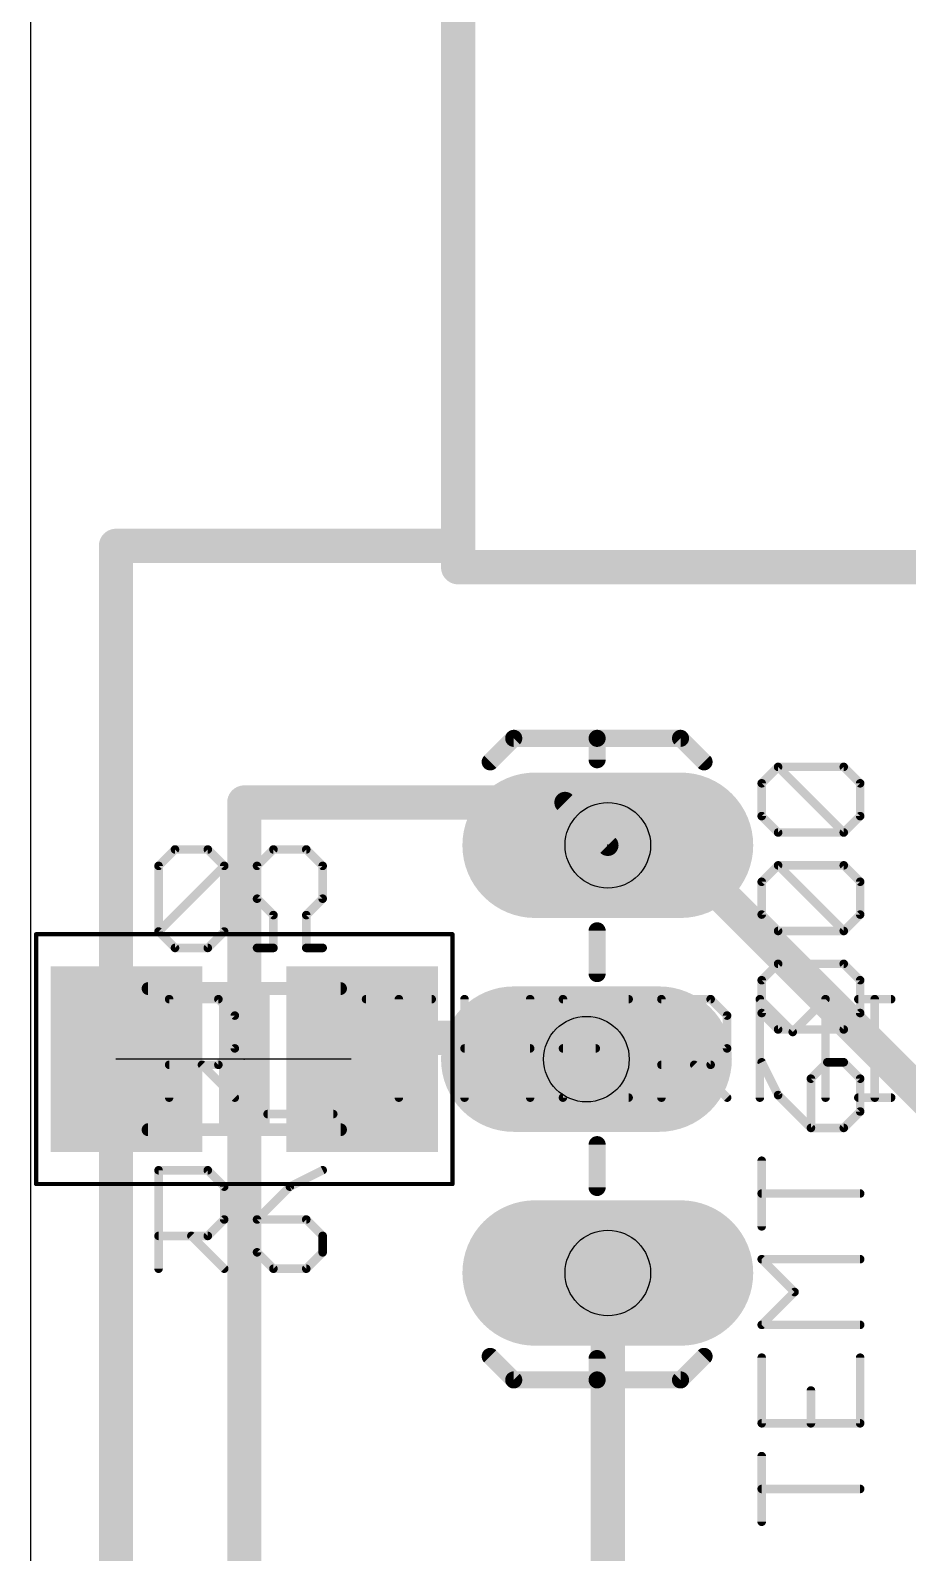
# Model space of a CAD drawing. Extents: x -28 to 100, y 0 to 80.
# Drawn here: x 0 to 10.42, y 30.46 to 48.54 of the extents above; entities that cross this region are included whole.
import ezdxf

# ---------------------------------------------------------------- set-up
doc = ezdxf.new("R2010")
doc.units = 0
for name, color, linetype in [('1', 22, 'CONTINUOUS'), ('17', 82, 'CONTINUOUS'), ('19', 53, 'CONTINUOUS'), ('20', 7, 'CONTINUOUS'), ('21', 253, 'CONTINUOUS'), ('23', 7, 'CONTINUOUS'), ('25', 253, 'CONTINUOUS'), ('27', 253, 'CONTINUOUS'), ('29', 253, 'CONTINUOUS'), ('30', 253, 'CONTINUOUS'), ('31', 253, 'CONTINUOUS'), ('35', 253, 'CONTINUOUS'), ('39', 22, 'CONTINUOUS'), ('44', 253, 'CONTINUOUS'), ('51', 253, 'CONTINUOUS')]:
    doc.layers.add(name, color=color, linetype=linetype)

# ---------------------------------------------------------------- blocks, each defined once
blk = doc.blocks.new('RECT')
blk.add_solid([(-0.5, -0.5), (0.5, -0.5), (-0.5, 0.5), (0.5, 0.5)])
blk = doc.blocks.new('LONGP100')
at = {"const_width": 1}
blk.add_lwpolyline([(-0.5, 0), (0.5, 0)], dxfattribs=at)
at = {"const_width": 0.5}
for points in [[(-0.5, 0.25, 1), (-0.5, -0.25)], [(0.5, -0.25, 1), (0.5, 0.25)]]:
    blk.add_lwpolyline(points, format="xyb", dxfattribs=at)

msp = doc.modelspace()

# ---------------------------------------------------------------- linework, layer by layer
at = {"layer": '1'}
for points, const_width in [([(5.08, 42.418), (5.08, 50.292)], 0.4064), ([(1.016, 19.812), (1.016, 42.418)], 0.4064), ([(1.016, 42.418), (5.08, 42.418)], 0.4064), ([(5.08, 42.164), (5.08, 42.418)], 0.4064), ([(12.446, 42.164), (5.08, 42.164)], 0.4064), ([(6.35, 39.37), (2.54, 39.37)], 0.4064), ([(2.54, 39.37), (2.54, 24.892)], 0.4064), ([(6.35, 39.37), (6.858, 38.862)], 0.254), ([(7.62, 38.862), (6.858, 38.862)], 0.4064), ([(12.446, 34.036), (7.62, 38.862)], 0.4064), ([(6.858, 36.576), (3.81, 36.576)], 0.4064), ([(3.81, 36.576), (3.81, 36.322)], 0.4064), ([(6.858, 36.322), (6.858, 36.576)], 0.4064), ([(6.604, 36.322), (6.604, 36.068)], 0.4064), ([(6.604, 36.322), (6.858, 36.322)], 0.4064), ([(6.858, 29.718), (6.858, 33.782)], 0.4064)]:
    msp.add_lwpolyline(points, dxfattribs=dict(at, const_width=const_width))
for points, const_width in [([(1.1176, 42.418, 1), (0.9144, 42.418)], 0.2032), ([(1.016, 42.5196, 1), (1.016, 42.3164)], 0.2032), ([(5.1816, 42.418, 1), (4.9784, 42.418)], 0.2032), ([(4.9784, 42.418, 1), (5.1816, 42.418)], 0.2032), ([(5.08, 42.3164, 1), (5.08, 42.5196)], 0.2032), ([(5.08, 42.2656, 1), (5.08, 42.0624)], 0.2032), ([(4.9784, 42.164, 1), (5.1816, 42.164)], 0.2032), ([(2.54, 39.4716, 1), (2.54, 39.2684)], 0.2032), ([(2.6416, 39.37, 1), (2.4384, 39.37)], 0.2032), ([(6.3949, 39.4149, 1), (6.3051, 39.3251)], 0.127), ([(6.35, 39.2684, 1), (6.35, 39.4716)], 0.2032), ([(6.858, 38.9636, 1), (6.858, 38.7604)], 0.2032), ([(7.6918, 38.9338, 1), (7.5482, 38.7902)], 0.2032), ([(7.62, 38.7604, 1), (7.62, 38.9636)], 0.2032), ([(6.8131, 38.8171, 1), (6.9029, 38.9069)], 0.127), ([(3.81, 36.6776, 1), (3.81, 36.4744)], 0.2032), ([(3.9116, 36.576, 1), (3.7084, 36.576)], 0.2032), ([(6.9596, 36.576, 1), (6.7564, 36.576)], 0.2032), ([(6.858, 36.4744, 1), (6.858, 36.6776)], 0.2032), ([(6.7056, 36.322, 1), (6.5024, 36.322)], 0.2032), ([(6.604, 36.4236, 1), (6.604, 36.2204)], 0.2032), ([(6.858, 36.2204, 1), (6.858, 36.4236)], 0.2032), ([(3.7084, 36.322, 1), (3.9116, 36.322)], 0.2032), ([(6.7564, 36.322, 1), (6.9596, 36.322)], 0.2032), ([(6.5024, 36.068, 1), (6.7056, 36.068)], 0.2032), ([(6.9596, 33.782, 1), (6.7564, 33.782)], 0.2032)]:
    msp.add_lwpolyline(points, format="xyb", dxfattribs=dict(at, const_width=const_width))
at = {"layer": '19'}
msp.add_line((3.81, 36.322), (1.016, 36.322), dxfattribs=at)
at = {"layer": '20'}
msp.add_line((0, 80), (0, 0), dxfattribs=at)
at = {"layer": '21', "const_width": 0.2032}
for points in [[(5.7404, 40.132), (5.461, 39.8526)], [(6.731, 40.132), (5.7404, 40.132)], [(6.731, 40.132), (6.731, 39.878)], [(6.731, 40.132), (7.7216, 40.132)], [(7.7216, 40.132), (8.001, 39.8526)], [(6.731, 37.338), (6.731, 37.846)], [(6.731, 34.798), (6.731, 35.306)], [(5.7404, 32.512), (5.461, 32.7914)], [(6.731, 32.512), (6.731, 32.766)], [(7.7216, 32.512), (8.001, 32.7914)], [(6.731, 32.512), (5.7404, 32.512)], [(6.731, 32.512), (7.7216, 32.512)]]:
    msp.add_lwpolyline(points, dxfattribs=at)
at = {"layer": '21', "const_width": 0.1016}
for points in [[(5.7404, 40.1828, 1), (5.7404, 40.0812)], [(5.7763, 40.0961, 1), (5.7045, 40.1679)], [(6.7818, 40.132, 1), (6.6802, 40.132)], [(6.731, 40.1828, 1), (6.731, 40.0812)], [(6.731, 40.0812, 1), (6.731, 40.1828)], [(7.7575, 40.1679, 1), (7.6857, 40.0961)], [(7.7216, 40.0812, 1), (7.7216, 40.1828)], [(5.4251, 39.8885, 1), (5.4969, 39.8167)], [(6.6802, 39.878, 1), (6.7818, 39.878)], [(7.9651, 39.8167, 1), (8.0369, 39.8885)], [(6.7818, 37.846, 1), (6.6802, 37.846)], [(6.6802, 37.338, 1), (6.7818, 37.338)], [(6.7818, 35.306, 1), (6.6802, 35.306)], [(6.6802, 34.798, 1), (6.7818, 34.798)], [(5.4969, 32.8273, 1), (5.4251, 32.7555)], [(6.7818, 32.766, 1), (6.6802, 32.766)], [(8.0369, 32.7555, 1), (7.9651, 32.8273)], [(5.7404, 32.5628, 1), (5.7404, 32.4612)], [(5.7045, 32.4761, 1), (5.7763, 32.5479)], [(6.731, 32.5628, 1), (6.731, 32.4612)], [(6.6802, 32.512, 1), (6.7818, 32.512)], [(6.731, 32.4612, 1), (6.731, 32.5628)], [(7.6857, 32.5479, 1), (7.7575, 32.4761)], [(7.7216, 32.4612, 1), (7.7216, 32.5628)]]:
    msp.add_lwpolyline(points, format="xyb", dxfattribs=at)
at = {"layer": '23'}
for p in [(6.858, 38.862), (2.54, 36.322)]:
    msp.add_point(p, dxfattribs=at)
at = {"layer": '25', "const_width": 0.1016}
for points in [[(8.6858, 39.5981), (8.8807, 39.793)], [(8.8807, 39.793), (9.6603, 39.793)], [(9.6603, 39.0134), (8.8807, 39.793)], [(9.6603, 39.793), (9.8552, 39.5981)], [(8.6858, 39.2083), (8.6858, 39.5981)], [(9.8552, 39.5981), (9.8552, 39.2083)], [(8.8807, 39.0134), (8.6858, 39.2083)], [(9.8552, 39.2083), (9.6603, 39.0134)], [(9.6603, 39.0134), (8.8807, 39.0134)], [(8.6858, 38.4287), (8.8807, 38.6236)], [(8.8807, 38.6236), (9.6603, 38.6236)], [(9.6603, 37.844), (8.8807, 38.6236)], [(9.6603, 38.6236), (9.8552, 38.4287)], [(8.6858, 38.0389), (8.6858, 38.4287)], [(9.8552, 38.4287), (9.8552, 38.0389)], [(8.8807, 37.844), (8.6858, 38.0389)], [(9.8552, 38.0389), (9.6603, 37.844)], [(9.6603, 37.844), (8.8807, 37.844)], [(8.6858, 37.2593), (8.8807, 37.4542)], [(8.8807, 37.4542), (9.6603, 37.4542)], [(9.6603, 36.6746), (8.8807, 37.4542)], [(9.6603, 37.4542), (9.8552, 37.2593)], [(8.6858, 36.8695), (8.6858, 37.2593)], [(9.8552, 37.2593), (9.8552, 36.8695)], [(1.6478, 35.8648), (1.6478, 37.0342)], [(1.6478, 37.0342), (2.2325, 37.0342)], [(2.2325, 37.0342), (2.4274, 36.8393)], [(3.9866, 37.0342), (4.7662, 37.0342)], [(4.3764, 35.8648), (4.3764, 37.0342)], [(5.156, 35.8648), (5.156, 37.0342)], [(5.9356, 37.0342), (5.9356, 35.8648)], [(7.105, 37.0342), (6.3254, 37.0342)], [(6.3254, 37.0342), (6.3254, 35.8648)], [(7.4948, 35.8648), (7.4948, 37.0342)], [(7.4948, 37.0342), (8.0795, 37.0342)], [(8.0795, 37.0342), (8.2744, 36.8393)], [(8.6642, 35.8648), (8.6642, 37.0342)], [(8.6642, 37.0342), (9.054, 36.6444)], [(9.054, 36.6444), (9.4438, 37.0342)], [(9.4438, 37.0342), (9.4438, 35.8648)], [(9.8336, 37.0342), (10.2234, 37.0342)], [(10.0285, 35.8648), (10.0285, 37.0342)], [(2.4274, 36.8393), (2.4274, 36.4495)], [(8.2744, 36.8393), (8.2744, 36.4495)], [(8.8807, 36.6746), (8.6858, 36.8695)], [(9.8552, 36.8695), (9.6603, 36.6746)], [(9.6603, 36.6746), (8.8807, 36.6746)], [(2.4274, 36.4495), (2.2325, 36.2546)], [(5.156, 36.4495), (5.9356, 36.4495)], [(6.3254, 36.4495), (6.7152, 36.4495)], [(8.2744, 36.4495), (8.0795, 36.2546)], [(2.2325, 36.2546), (1.6478, 36.2546)], [(2.0376, 36.2546), (2.4274, 35.8648)], [(8.0795, 36.2546), (7.4948, 36.2546)], [(7.8846, 36.2546), (8.2744, 35.8648)], [(8.6858, 36.2848), (8.8807, 35.895)], [(9.4654, 36.2848), (9.2705, 36.0899)], [(9.6603, 36.2848), (9.4654, 36.2848)], [(9.8552, 36.0899), (9.6603, 36.2848)], [(9.2705, 36.0899), (9.2705, 35.5052)], [(9.8552, 35.7001), (9.8552, 36.0899)], [(6.3254, 35.8648), (7.105, 35.8648)], [(8.8807, 35.895), (9.2705, 35.5052)], [(9.8336, 35.8648), (10.2234, 35.8648)], [(2.8172, 35.6699), (3.5968, 35.6699)], [(9.6603, 35.5052), (9.8552, 35.7001)], [(9.2705, 35.5052), (9.6603, 35.5052)], [(8.6858, 34.3358), (8.6858, 35.1154)], [(1.522, 33.8328), (1.522, 35.0022)], [(1.522, 35.0022), (2.1067, 35.0022)], [(2.1067, 35.0022), (2.3016, 34.8073)], [(3.471, 35.0022), (3.0812, 34.8073)], [(2.3016, 34.8073), (2.3016, 34.4175)], [(3.0812, 34.8073), (2.6914, 34.4175)], [(9.8552, 34.7256), (8.6858, 34.7256)], [(2.3016, 34.4175), (2.1067, 34.2226)], [(2.6914, 34.4175), (2.6914, 34.0277)], [(3.2761, 34.4175), (2.6914, 34.4175)], [(3.471, 34.2226), (3.2761, 34.4175)], [(2.1067, 34.2226), (1.522, 34.2226)], [(1.9118, 34.2226), (2.3016, 33.8328)], [(3.471, 34.0277), (3.471, 34.2226)], [(2.6914, 34.0277), (2.8863, 33.8328)], [(3.2761, 33.8328), (3.471, 34.0277)], [(9.0756, 33.5562), (8.6858, 33.946)], [(8.6858, 33.946), (9.8552, 33.946)], [(2.8863, 33.8328), (3.2761, 33.8328)], [(8.6858, 33.1664), (9.0756, 33.5562)], [(9.8552, 33.1664), (8.6858, 33.1664)], [(8.6858, 32.7766), (8.6858, 31.997)], [(9.8552, 31.997), (9.8552, 32.7766)], [(9.2705, 31.997), (9.2705, 32.3868)], [(8.6858, 31.997), (9.8552, 31.997)], [(8.6858, 30.8276), (8.6858, 31.6072)], [(9.8552, 31.2174), (8.6858, 31.2174)]]:
    msp.add_lwpolyline(points, dxfattribs=at)
at = {"layer": '25', "const_width": 0.0508}
for points in [[(8.8807, 39.8184, 1), (8.8807, 39.7676)], [(8.8987, 39.8109, 1), (8.8627, 39.775)], [(8.8987, 39.775, 1), (8.8627, 39.8109)], [(9.6783, 39.8109, 1), (9.6423, 39.775)], [(9.6603, 39.7676, 1), (9.6603, 39.8184)], [(8.7112, 39.5981, 1), (8.6604, 39.5981)], [(8.6678, 39.616, 1), (8.7038, 39.5801)], [(9.8806, 39.5981, 1), (9.8298, 39.5981)], [(9.8372, 39.5801, 1), (9.8732, 39.616)], [(8.7038, 39.2262, 1), (8.6678, 39.1903)], [(8.6604, 39.2083, 1), (8.7112, 39.2083)], [(9.8298, 39.2083, 1), (9.8806, 39.2083)], [(9.8732, 39.1903, 1), (9.8372, 39.2262)], [(8.8807, 39.0388, 1), (8.8807, 38.988)], [(8.8627, 38.9954, 1), (8.8987, 39.0313)], [(9.6423, 39.0313, 1), (9.6783, 38.9954)], [(9.6423, 38.9954, 1), (9.6783, 39.0313)], [(9.6603, 38.988, 1), (9.6603, 39.0388)], [(8.8807, 38.649, 1), (8.8807, 38.5982)], [(8.8987, 38.6415, 1), (8.8627, 38.6056)], [(8.8987, 38.6056, 1), (8.8627, 38.6415)], [(9.6783, 38.6415, 1), (9.6423, 38.6056)], [(9.6603, 38.5982, 1), (9.6603, 38.649)], [(8.7112, 38.4287, 1), (8.6604, 38.4287)], [(8.6678, 38.4466, 1), (8.7038, 38.4107)], [(9.8806, 38.4287, 1), (9.8298, 38.4287)], [(9.8372, 38.4107, 1), (9.8732, 38.4466)], [(8.7038, 38.0568, 1), (8.6678, 38.0209)], [(8.6604, 38.0389, 1), (8.7112, 38.0389)], [(9.8298, 38.0389, 1), (9.8806, 38.0389)], [(9.8732, 38.0209, 1), (9.8372, 38.0568)], [(8.8807, 37.8694, 1), (8.8807, 37.8186)], [(8.8627, 37.826, 1), (8.8987, 37.8619)], [(9.6423, 37.8619, 1), (9.6783, 37.826)], [(9.6423, 37.826, 1), (9.6783, 37.8619)], [(9.6603, 37.8186, 1), (9.6603, 37.8694)], [(8.8807, 37.4796, 1), (8.8807, 37.4288)], [(8.8987, 37.4721, 1), (8.8627, 37.4362)], [(8.8987, 37.4362, 1), (8.8627, 37.4721)], [(9.6783, 37.4721, 1), (9.6423, 37.4362)], [(9.6603, 37.4288, 1), (9.6603, 37.4796)], [(8.7112, 37.2593, 1), (8.6604, 37.2593)], [(8.6678, 37.2772, 1), (8.7038, 37.2413)], [(9.8806, 37.2593, 1), (9.8298, 37.2593)], [(9.8372, 37.2413, 1), (9.8732, 37.2772)], [(1.6732, 37.0342, 1), (1.6224, 37.0342)], [(1.6478, 37.0596, 1), (1.6478, 37.0088)], [(2.2505, 37.0522, 1), (2.2145, 37.0162)], [(2.2325, 37.0088, 1), (2.2325, 37.0596)], [(3.9866, 37.0596, 1), (3.9866, 37.0088)], [(4.4018, 37.0342, 1), (4.351, 37.0342)], [(4.7662, 37.0088, 1), (4.7662, 37.0596)], [(5.1814, 37.0342, 1), (5.1306, 37.0342)], [(5.961, 37.0342, 1), (5.9102, 37.0342)], [(6.3254, 37.0596, 1), (6.3254, 37.0088)], [(6.3508, 37.0342, 1), (6.3, 37.0342)], [(7.105, 37.0088, 1), (7.105, 37.0596)], [(7.5202, 37.0342, 1), (7.4694, 37.0342)], [(7.4948, 37.0596, 1), (7.4948, 37.0088)], [(8.0974, 37.0522, 1), (8.0615, 37.0162)], [(8.0795, 37.0088, 1), (8.0795, 37.0596)], [(8.6821, 37.0522, 1), (8.6462, 37.0162)], [(8.6896, 37.0342, 1), (8.6388, 37.0342)], [(9.4692, 37.0342, 1), (9.4184, 37.0342)], [(9.4617, 37.0162, 1), (9.4258, 37.0522)], [(9.8336, 37.0596, 1), (9.8336, 37.0088)], [(10.0539, 37.0342, 1), (10.0031, 37.0342)], [(10.2234, 37.0088, 1), (10.2234, 37.0596)], [(2.4528, 36.8393, 1), (2.402, 36.8393)], [(2.4094, 36.8213, 1), (2.4454, 36.8573)], [(8.2998, 36.8393, 1), (8.249, 36.8393)], [(8.2564, 36.8213, 1), (8.2923, 36.8573)], [(8.7038, 36.8874, 1), (8.6678, 36.8515)], [(8.6604, 36.8695, 1), (8.7112, 36.8695)], [(9.8298, 36.8695, 1), (9.8806, 36.8695)], [(9.8732, 36.8515, 1), (9.8372, 36.8874)], [(8.8807, 36.7, 1), (8.8807, 36.6492)], [(8.8627, 36.6566, 1), (8.8987, 36.6926)], [(9.6423, 36.6926, 1), (9.6783, 36.6566)], [(9.6423, 36.6566, 1), (9.6783, 36.6926)], [(9.6603, 36.6492, 1), (9.6603, 36.7)], [(9.036, 36.6624, 1), (9.0719, 36.6264)], [(9.036, 36.6264, 1), (9.0719, 36.6624)], [(2.402, 36.4495, 1), (2.4528, 36.4495)], [(2.4454, 36.4315, 1), (2.4094, 36.4675)], [(5.156, 36.4749, 1), (5.156, 36.4241)], [(5.9356, 36.4241, 1), (5.9356, 36.4749)], [(6.3254, 36.4749, 1), (6.3254, 36.4241)], [(6.7152, 36.4241, 1), (6.7152, 36.4749)], [(8.249, 36.4495, 1), (8.2998, 36.4495)], [(8.2923, 36.4315, 1), (8.2564, 36.4675)], [(1.6478, 36.28, 1), (1.6478, 36.2292)], [(2.0556, 36.2726, 1), (2.0196, 36.2366)], [(2.2145, 36.2726, 1), (2.2505, 36.2366)], [(2.2325, 36.2292, 1), (2.2325, 36.28)], [(7.4948, 36.28, 1), (7.4948, 36.2292)], [(7.9025, 36.2726, 1), (7.8666, 36.2366)], [(8.0615, 36.2726, 1), (8.0974, 36.2366)], [(8.0795, 36.2292, 1), (8.0795, 36.28)], [(8.7085, 36.2961, 1), (8.6631, 36.2734)], [(9.4654, 36.3102, 1), (9.4654, 36.2594)], [(9.4834, 36.2668, 1), (9.4474, 36.3028)], [(9.6783, 36.3028, 1), (9.6423, 36.2668)], [(9.6603, 36.2594, 1), (9.6603, 36.3102)], [(9.2525, 36.1079, 1), (9.2885, 36.0719)], [(9.2959, 36.0899, 1), (9.2451, 36.0899)], [(9.8806, 36.0899, 1), (9.8298, 36.0899)], [(9.8372, 36.0719, 1), (9.8732, 36.1079)], [(1.6224, 35.8648, 1), (1.6732, 35.8648)], [(2.4094, 35.8468, 1), (2.4454, 35.8828)], [(4.351, 35.8648, 1), (4.4018, 35.8648)], [(5.1306, 35.8648, 1), (5.1814, 35.8648)], [(5.9102, 35.8648, 1), (5.961, 35.8648)], [(6.3254, 35.8902, 1), (6.3254, 35.8394)], [(6.3, 35.8648, 1), (6.3508, 35.8648)], [(7.105, 35.8394, 1), (7.105, 35.8902)], [(7.4694, 35.8648, 1), (7.5202, 35.8648)], [(8.2564, 35.8468, 1), (8.2923, 35.8828)], [(8.6388, 35.8648, 1), (8.6896, 35.8648)], [(8.8987, 35.913, 1), (8.8627, 35.877)], [(8.858, 35.8836, 1), (8.9034, 35.9063)], [(9.4184, 35.8648, 1), (9.4692, 35.8648)], [(9.8336, 35.8902, 1), (9.8336, 35.8394)], [(10.0031, 35.8648, 1), (10.0539, 35.8648)], [(10.2234, 35.8394, 1), (10.2234, 35.8902)], [(2.8172, 35.6953, 1), (2.8172, 35.6445)], [(3.5968, 35.6445, 1), (3.5968, 35.6953)], [(9.8298, 35.7001, 1), (9.8806, 35.7001)], [(9.8732, 35.6821, 1), (9.8372, 35.7181)], [(9.2705, 35.5306, 1), (9.2705, 35.4798)], [(9.2451, 35.5052, 1), (9.2959, 35.5052)], [(9.2525, 35.4872, 1), (9.2885, 35.5232)], [(9.6423, 35.5232, 1), (9.6783, 35.4872)], [(9.6603, 35.4798, 1), (9.6603, 35.5306)], [(8.7112, 35.1154, 1), (8.6604, 35.1154)], [(1.5474, 35.0022, 1), (1.4966, 35.0022)], [(1.522, 35.0276, 1), (1.522, 34.9768)], [(2.1247, 35.0202, 1), (2.0887, 34.9842)], [(2.1067, 34.9768, 1), (2.1067, 35.0276)], [(3.4824, 34.9795, 1), (3.4596, 35.0249)], [(2.327, 34.8073, 1), (2.2762, 34.8073)], [(2.2836, 34.7893, 1), (2.3196, 34.8253)], [(3.0698, 34.83, 1), (3.0926, 34.7846)], [(3.0992, 34.7893, 1), (3.0632, 34.8253)], [(8.6858, 34.751, 1), (8.6858, 34.7002)], [(9.8552, 34.7002, 1), (9.8552, 34.751)], [(2.2762, 34.4175, 1), (2.327, 34.4175)], [(2.3196, 34.3995, 1), (2.2836, 34.4355)], [(2.6734, 34.4355, 1), (2.7094, 34.3995)], [(2.7168, 34.4175, 1), (2.666, 34.4175)], [(2.6914, 34.4429, 1), (2.6914, 34.3921)], [(3.2941, 34.4355, 1), (3.2581, 34.3995)], [(3.2761, 34.3921, 1), (3.2761, 34.4429)], [(8.6604, 34.3358, 1), (8.7112, 34.3358)], [(1.522, 34.248, 1), (1.522, 34.1972)], [(1.9298, 34.2406, 1), (1.8938, 34.2046)], [(2.0887, 34.2406, 1), (2.1247, 34.2046)], [(2.1067, 34.1972, 1), (2.1067, 34.248)], [(3.4964, 34.2226, 1), (3.4456, 34.2226)], [(3.453, 34.2046, 1), (3.489, 34.2406)], [(2.7094, 34.0457, 1), (2.6734, 34.0097)], [(2.666, 34.0277, 1), (2.7168, 34.0277)], [(3.4456, 34.0277, 1), (3.4964, 34.0277)], [(3.489, 34.0097, 1), (3.453, 34.0457)], [(8.7038, 33.964, 1), (8.6678, 33.928)], [(8.6858, 33.9714, 1), (8.6858, 33.9206)], [(9.8552, 33.9206, 1), (9.8552, 33.9714)], [(1.4966, 33.8328, 1), (1.5474, 33.8328)], [(2.2836, 33.8148, 1), (2.3196, 33.8508)], [(2.8863, 33.8582, 1), (2.8863, 33.8074)], [(2.8683, 33.8148, 1), (2.9043, 33.8508)], [(3.2581, 33.8508, 1), (3.2941, 33.8148)], [(3.2761, 33.8074, 1), (3.2761, 33.8582)], [(9.0936, 33.5382, 1), (9.0576, 33.5742)], [(9.0576, 33.5382, 1), (9.0936, 33.5742)], [(8.6678, 33.1844, 1), (8.7038, 33.1484)], [(8.6858, 33.1918, 1), (8.6858, 33.141)], [(9.8552, 33.141, 1), (9.8552, 33.1918)], [(8.7112, 32.7766, 1), (8.6604, 32.7766)], [(9.8806, 32.7766, 1), (9.8298, 32.7766)], [(9.2959, 32.3868, 1), (9.2451, 32.3868)], [(8.6858, 32.0224, 1), (8.6858, 31.9716)], [(8.6604, 31.997, 1), (8.7112, 31.997)], [(9.2451, 31.997, 1), (9.2959, 31.997)], [(9.8298, 31.997, 1), (9.8806, 31.997)], [(9.8552, 31.9716, 1), (9.8552, 32.0224)], [(8.7112, 31.6072, 1), (8.6604, 31.6072)], [(8.6858, 31.2428, 1), (8.6858, 31.192)], [(9.8552, 31.192, 1), (9.8552, 31.2428)], [(8.6604, 30.8276, 1), (8.7112, 30.8276)]]:
    msp.add_lwpolyline(points, format="xyb", dxfattribs=at)
at = {"layer": '27', "const_width": 0.1016}
for points in [[(1.522, 38.6173), (1.7169, 38.8122)], [(1.7169, 38.8122), (2.1067, 38.8122)], [(2.1067, 38.8122), (2.3016, 38.6173)], [(2.6914, 38.6173), (2.8863, 38.8122)], [(2.8863, 38.8122), (3.2761, 38.8122)], [(3.2761, 38.8122), (3.471, 38.6173)], [(1.522, 37.8377), (1.522, 38.6173)], [(1.522, 37.8377), (2.3016, 38.6173)], [(2.3016, 38.6173), (2.3016, 37.8377)], [(2.6914, 38.2275), (2.6914, 38.6173)], [(3.471, 38.6173), (3.471, 38.2275)], [(2.8863, 38.0326), (2.6914, 38.2275)], [(3.471, 38.2275), (3.2761, 38.0326)], [(2.8863, 37.6428), (2.8863, 38.0326)], [(3.2761, 38.0326), (3.2761, 37.6428)], [(1.7169, 37.6428), (1.522, 37.8377)], [(2.3016, 37.8377), (2.1067, 37.6428)], [(2.1067, 37.6428), (1.7169, 37.6428)], [(2.6914, 37.6428), (2.8863, 37.6428)], [(3.2761, 37.6428), (3.471, 37.6428)]]:
    msp.add_lwpolyline(points, dxfattribs=at)
at = {"layer": '27', "const_width": 0.0508}
for points in [[(1.7169, 38.8376, 1), (1.7169, 38.7868)], [(1.7349, 38.7942, 1), (1.6989, 38.8302)], [(2.1247, 38.8302, 1), (2.0887, 38.7942)], [(2.1067, 38.7868, 1), (2.1067, 38.8376)], [(2.8863, 38.8376, 1), (2.8863, 38.7868)], [(2.9043, 38.7942, 1), (2.8683, 38.8302)], [(3.2941, 38.8302, 1), (3.2581, 38.7942)], [(3.2761, 38.7868, 1), (3.2761, 38.8376)], [(1.504, 38.6353, 1), (1.54, 38.5993)], [(1.5474, 38.6173, 1), (1.4966, 38.6173)], [(2.327, 38.6173, 1), (2.2762, 38.6173)], [(2.3196, 38.5993, 1), (2.2836, 38.6353)], [(2.2836, 38.5993, 1), (2.3196, 38.6353)], [(2.6734, 38.6353, 1), (2.7094, 38.5993)], [(2.7168, 38.6173, 1), (2.666, 38.6173)], [(3.4964, 38.6173, 1), (3.4456, 38.6173)], [(3.453, 38.5993, 1), (3.489, 38.6353)], [(2.7094, 38.2455, 1), (2.6734, 38.2095)], [(2.666, 38.2275, 1), (2.7168, 38.2275)], [(3.4456, 38.2275, 1), (3.4964, 38.2275)], [(3.489, 38.2095, 1), (3.453, 38.2455)], [(2.9117, 38.0326, 1), (2.8609, 38.0326)], [(2.8683, 38.0146, 1), (2.9043, 38.0506)], [(3.2581, 38.0506, 1), (3.2941, 38.0146)], [(3.3015, 38.0326, 1), (3.2507, 38.0326)], [(1.54, 37.8557, 1), (1.504, 37.8197)], [(1.504, 37.8557, 1), (1.54, 37.8197)], [(1.4966, 37.8377, 1), (1.5474, 37.8377)], [(2.2762, 37.8377, 1), (2.327, 37.8377)], [(2.3196, 37.8197, 1), (2.2836, 37.8557)], [(1.7169, 37.6682, 1), (1.7169, 37.6174)], [(1.6989, 37.6248, 1), (1.7349, 37.6608)], [(2.0887, 37.6608, 1), (2.1247, 37.6248)], [(2.1067, 37.6174, 1), (2.1067, 37.6682)], [(2.6914, 37.6682, 1), (2.6914, 37.6174)], [(2.8609, 37.6428, 1), (2.9117, 37.6428)], [(2.8863, 37.6174, 1), (2.8863, 37.6682)], [(3.2761, 37.6682, 1), (3.2761, 37.6174)], [(3.2507, 37.6428, 1), (3.3015, 37.6428)], [(3.471, 37.6174, 1), (3.471, 37.6682)]]:
    msp.add_lwpolyline(points, format="xyb", dxfattribs=at)
at = {"layer": '39', "const_width": 0.0508}
for points in [[(0.067, 37.805), (5.013, 37.805)], [(0.067, 34.839), (0.067, 37.805)], [(5.013, 37.805), (5.013, 34.839)], [(5.013, 34.839), (0.067, 34.839)]]:
    msp.add_lwpolyline(points, dxfattribs=at)
at = {"layer": '39', "const_width": 0.0254}
for points in [[(0.067, 37.8177, 1), (0.067, 37.7923)], [(0.0797, 37.805, 1), (0.0543, 37.805)], [(5.0257, 37.805, 1), (5.0003, 37.805)], [(5.013, 37.7923, 1), (5.013, 37.8177)], [(0.067, 34.8517, 1), (0.067, 34.8263)], [(0.0543, 34.839, 1), (0.0797, 34.839)], [(5.0003, 34.839, 1), (5.0257, 34.839)], [(5.013, 34.8263, 1), (5.013, 34.8517)]]:
    msp.add_lwpolyline(points, format="xyb", dxfattribs=at)
at = {"layer": '44'}
for centre in [(6.858, 38.862), (6.604, 36.322), (6.858, 33.782)]:
    msp.add_circle(centre, 0.508, dxfattribs=at)
at = {"layer": '51', "const_width": 0.1524}
for points in [[(1.397, 37.1602), (3.683, 37.1602)], [(1.397, 35.4838), (3.683, 35.4838)]]:
    msp.add_lwpolyline(points, dxfattribs=at)
at = {"layer": '51', "const_width": 0.0762}
for points in [[(1.397, 37.1983, 1), (1.397, 37.1221)], [(3.683, 37.1221, 1), (3.683, 37.1983)], [(1.397, 35.5219, 1), (1.397, 35.4457)], [(3.683, 35.4457, 1), (3.683, 35.5219)]]:
    msp.add_lwpolyline(points, format="xyb", dxfattribs=at)

# ---------------------------------------------------------------- block references
at = {"layer": '1', "xscale": 1.6, "yscale": 2, "rotation": 180}
for p in [(1.14, 36.322), (3.94, 36.322)]:
    msp.add_blockref('RECT', p, dxfattribs=at)
at = {"layer": '17', "xscale": 1.524, "yscale": 1.524}
for p in [(6.858, 38.862), (6.858, 38.862), (6.604, 36.322), (6.604, 36.322), (6.858, 33.782), (6.858, 33.782)]:
    msp.add_blockref('LONGP100', p, dxfattribs=at)
at = {"layer": '29', "xscale": 1.7272, "yscale": 1.7272}
for p in [(6.858, 38.862), (6.604, 36.322), (6.858, 33.782)]:
    msp.add_blockref('LONGP100', p, dxfattribs=at)
at = {"layer": '29', "xscale": 1.8032, "yscale": 2.2032, "rotation": 180}
for p in [(1.14, 36.322), (3.94, 36.322)]:
    msp.add_blockref('RECT', p, dxfattribs=at)
at = {"layer": '30', "xscale": 1.7272, "yscale": 1.7272}
for p in [(6.858, 38.862), (6.604, 36.322), (6.858, 33.782)]:
    msp.add_blockref('LONGP100', p, dxfattribs=at)
at = {"layer": '31', "xscale": 1.6, "yscale": 2, "rotation": 180}
for p in [(1.14, 36.322), (3.94, 36.322)]:
    msp.add_blockref('RECT', p, dxfattribs=at)
at = {"layer": '35', "xscale": 0.6, "yscale": 1.6002, "rotation": 180}
msp.add_blockref('RECT', (2.54, 36.322), dxfattribs=at)
at = {"layer": '51', "xscale": 0.5842}
for p, yscale, rotation in [((6.731, 38.862), 0.5842, 270), ((1.1303, 36.322), 1.8288, 180), ((3.9497, 36.322), 1.8288, 180), ((6.731, 36.322), 0.5842, 270), ((6.731, 33.782), 0.5842, 270)]:
    msp.add_blockref('RECT', p, dxfattribs=dict(at, yscale=yscale, rotation=rotation))

doc.saveas('drawing.dxf')
